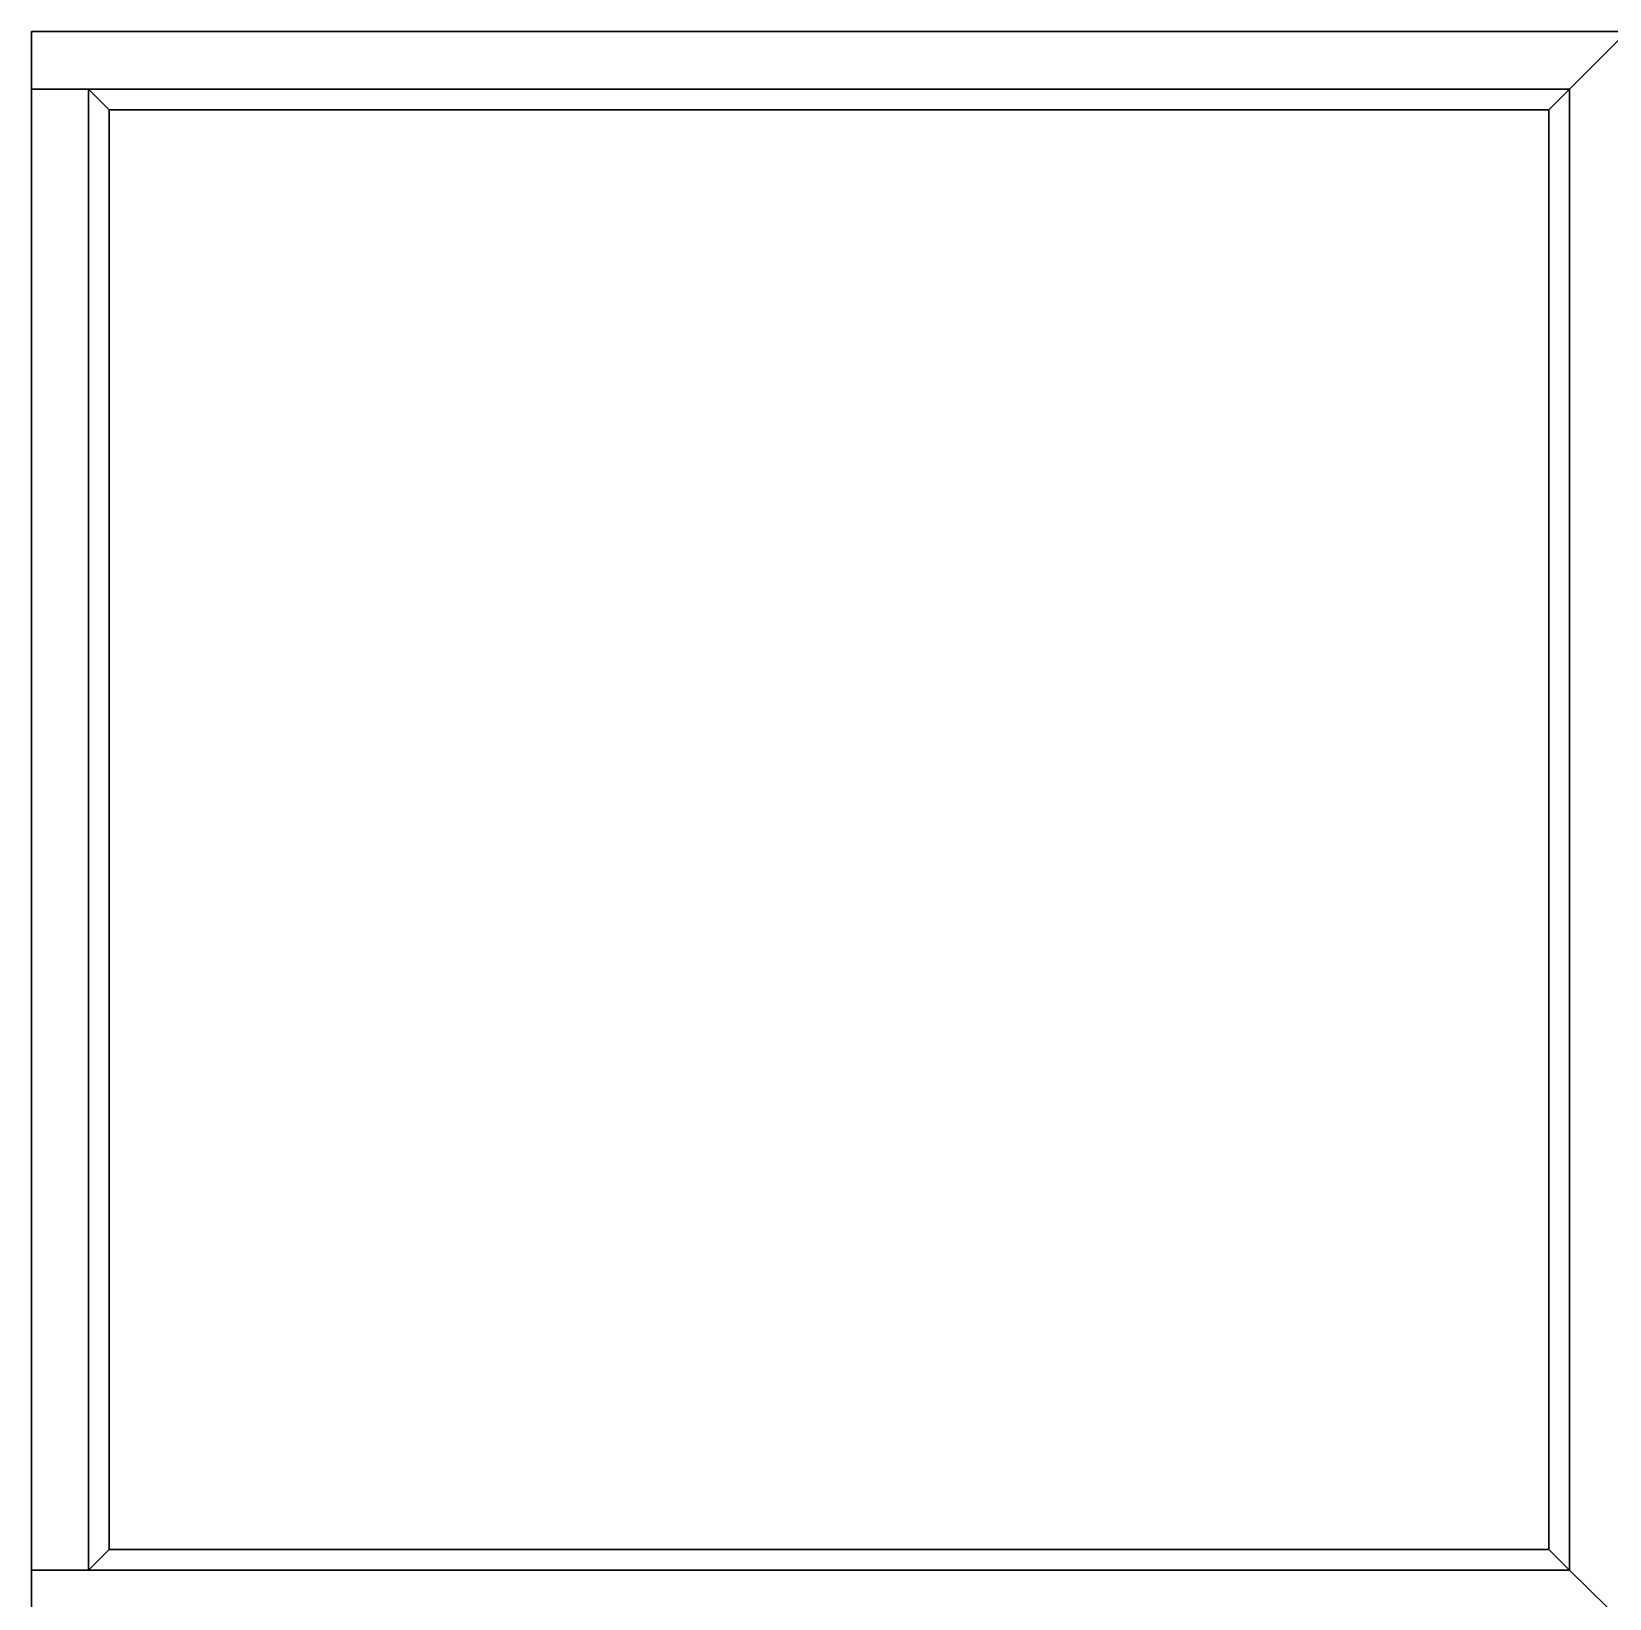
# Model space of a CAD drawing. Header units: millimetres. Extents: x -700 to 1800, y -1300 to 1200.
# Drawn here: x -700 to -8, y 512 to 1200 of the extents above; entities that cross this region are included whole.
import ezdxf

# ---------------------------------------------------------------- set-up
doc = ezdxf.new("R2010")
doc.units = ezdxf.units.MM
doc.layers.add('I-FURN-PNLS', color=7, linetype='Continuous', lineweight=30)

# ---------------------------------------------------------------- blocks, each defined once
blk = doc.blocks.new('FamilyGeomCombination_23827-_3D_')
at = {"layer": 'I-FURN-PNLS', "color": 33, "true_color": 0xbea17e}
mesh = blk.add_polyface(dxfattribs=at)
corners = [(0, 1200, 700), (-700, 1200, 700), (-700, 1174.72, 700), (-25.28, 1174.72, 700), (-25.28, 524.83, 700), (-700, 524.83, 700), (-700, 500, 700), (0, 500, 700)]
mesh.append_faces([[corners[k] for k in face] for face in [(3, 0, 1, 2)]], dxfattribs={"vtx0": -1, "color": 33})
mesh.append_faces([[corners[k] for k in face] for face in [(6, 7, 4, 5)]], dxfattribs={"vtx1": -1, "color": 33})
mesh.append_faces([[corners[k] for k in face] for face in [(7, 0, 3, 4)]], dxfattribs={"vtx1": -1, "vtx3": -1, "color": 33})
mesh = blk.add_polyface(dxfattribs=at)
corners = [(0, 1200), (0, 500), (-700, 500), (-700, 524.83), (-25.28, 524.83), (-25.28, 1174.72), (-700, 1174.72), (-700, 1200)]
mesh.append_faces([[corners[k] for k in face] for face in [(5, 0, 1, 4)]], dxfattribs={"vtx0": -1, "vtx2": -1, "color": 33})
mesh.append_faces([[corners[k] for k in face] for face in [(2, 3, 4, 1)]], dxfattribs={"vtx2": -1, "color": 33})
mesh.append_faces([[corners[k] for k in face] for face in [(5, 6, 7, 0)]], dxfattribs={"vtx3": -1, "color": 33})
mesh = blk.add_polyface(dxfattribs=at)
corners = [(-700, 1200, 700), (0, 1200, 700), (0, 1200), (-700, 1200)]
mesh.append_faces([[corners[k] for k in face] for face in [(0, 1, 2, 3)]], dxfattribs={"color": 33})
mesh = blk.add_polyface(dxfattribs=at)
corners = [(-700, 1174.72, 700), (-700, 1200, 700), (-700, 1200), (-700, 1174.72)]
mesh.append_faces([[corners[k] for k in face] for face in [(3, 0, 1, 2)]], dxfattribs={"color": 33})
mesh = blk.add_polyface(dxfattribs=at)
corners = [(-25.28, 1174.72, 700), (-700, 1174.72, 700), (-700, 1174.72), (-25.28, 1174.72)]
mesh.append_faces([[corners[k] for k in face] for face in [(0, 1, 2, 3)]], dxfattribs={"color": 33})
mesh = blk.add_polyface(dxfattribs=at)
corners = [(-25.28, 524.83, 700), (-25.28, 1174.72, 700), (-25.28, 1174.72), (-25.28, 524.83)]
mesh.append_faces([[corners[k] for k in face] for face in [(0, 1, 2, 3)]], dxfattribs={"color": 33})
mesh = blk.add_polyface(dxfattribs=at)
corners = [(-700, 500, 700), (-700, 524.83, 700), (-700, 524.83), (-700, 500)]
mesh.append_faces([[corners[k] for k in face] for face in [(0, 1, 2, 3)]], dxfattribs={"color": 33})
mesh = blk.add_polyface(dxfattribs=at)
corners = [(-700, 524.83, 700), (-25.28, 524.83, 700), (-25.28, 524.83), (-700, 524.83)]
mesh.append_faces([[corners[k] for k in face] for face in [(0, 1, 2, 3)]], dxfattribs={"color": 33})
blk = doc.blocks.new('FamilyGeomCombination_24983-_3D_')
at = {"layer": 'I-FURN-PNLS', "color": 7, "true_color": 0xf5f5f3}
mesh = blk.add_polyface(dxfattribs=at)
corners = [(-25.28, 1174.72, 300), (-25.28, 524.83, 300), (-675, 524.83, 300), (-675, 1174.72, 300)]
mesh.append_faces([[corners[k] for k in face] for face in [(1, 2, 3, 0)]], dxfattribs={"color": 7})
mesh = blk.add_polyface(dxfattribs=at)
corners = [(-25.28, 1174.72, 700), (-675, 1174.72, 700), (-675, 524.83, 700), (-25.28, 524.83, 700), (-666, 533.83, 700), (-666, 1165.72, 700), (-34.28, 1165.72, 700), (-34.28, 533.83, 700)]
mesh.append_faces([[corners[k] for k in face] for face in [(0, 6, 7, 3), (3, 7, 4, 2)]], dxfattribs={"vtx0": -1, "vtx2": -1, "color": 7})
mesh.append_faces([[corners[k] for k in face] for face in [(5, 6, 0, 1), (4, 5, 1, 2)]], dxfattribs={"vtx1": -1, "vtx3": -1, "color": 7})
mesh = blk.add_polyface(dxfattribs=at)
corners = [(-675, 1174.72, 700), (-25.28, 1174.72, 700), (-25.28, 1174.72, 300), (-675, 1174.72, 300)]
mesh.append_faces([[corners[k] for k in face] for face in [(3, 0, 1, 2)]], dxfattribs={"color": 7})
mesh = blk.add_polyface(dxfattribs=at)
corners = [(-675, 524.83, 700), (-675, 1174.72, 700), (-675, 1174.72, 300), (-675, 524.83, 300)]
mesh.append_faces([[corners[k] for k in face] for face in [(0, 1, 2, 3)]], dxfattribs={"color": 7})
mesh = blk.add_polyface(dxfattribs=at)
corners = [(-25.28, 1174.72, 700), (-25.28, 524.83, 700), (-25.28, 524.83, 300), (-25.28, 1174.72, 300)]
mesh.append_faces([[corners[k] for k in face] for face in [(0, 1, 2, 3)]], dxfattribs={"color": 7})
mesh = blk.add_polyface(dxfattribs=at)
corners = [(-666, 1165.72, 309), (-666, 533.83, 309), (-34.28, 533.83, 309), (-34.28, 1165.72, 309)]
mesh.append_faces([[corners[k] for k in face] for face in [(3, 0, 1, 2)]], dxfattribs={"color": 7})
mesh = blk.add_polyface(dxfattribs=at)
corners = [(-666, 1165.72, 700), (-666, 533.83, 700), (-666, 533.83, 309), (-666, 1165.72, 309)]
mesh.append_faces([[corners[k] for k in face] for face in [(0, 1, 2, 3)]], dxfattribs={"color": 7})
mesh = blk.add_polyface(dxfattribs=at)
corners = [(-34.28, 1165.72, 700), (-666, 1165.72, 700), (-666, 1165.72, 309), (-34.28, 1165.72, 309)]
mesh.append_faces([[corners[k] for k in face] for face in [(0, 1, 2, 3)]], dxfattribs={"color": 7})
mesh = blk.add_polyface(dxfattribs=at)
corners = [(-34.28, 533.83, 700), (-34.28, 1165.72, 700), (-34.28, 1165.72, 309), (-34.28, 533.83, 309)]
mesh.append_faces([[corners[k] for k in face] for face in [(0, 1, 2, 3)]], dxfattribs={"color": 7})
mesh = blk.add_polyface(dxfattribs=at)
corners = [(-666, 533.83, 700), (-34.28, 533.83, 700), (-34.28, 533.83, 309), (-666, 533.83, 309)]
mesh.append_faces([[corners[k] for k in face] for face in [(0, 1, 2, 3)]], dxfattribs={"color": 7})
mesh = blk.add_polyface(dxfattribs=at)
corners = [(-25.28, 524.83, 700), (-675, 524.83, 700), (-675, 524.83, 300), (-25.28, 524.83, 300)]
mesh.append_faces([[corners[k] for k in face] for face in [(3, 0, 1, 2)]], dxfattribs={"color": 7})

msp = doc.modelspace()

# ---------------------------------------------------------------- block references
at = {"layer": 'I-FURN-PNLS', "color": 33, "true_color": 0xbea17e}
msp.add_blockref('FamilyGeomCombination_23827-_3D_', (0, 0), dxfattribs=at)
at = {"layer": 'I-FURN-PNLS', "color": 7, "true_color": 0xf5f5f3}
msp.add_blockref('FamilyGeomCombination_24983-_3D_', (0, 0), dxfattribs=at)

# ---------------------------------------------------------------- meshes
at = {"layer": 'I-FURN-PNLS', "color": 33, "true_color": 0xbea17e}
mesh = msp.add_polyface(dxfattribs=at)
corners = [(-700, 1174.72, 700), (-700, 1174.72), (-700, 524.83), (-700, 524.83, 700)]
mesh.append_faces([[corners[k] for k in face] for face in [(3, 0, 1, 2)]], dxfattribs={"color": 33})
mesh = msp.add_polyface(dxfattribs=at)
corners = [(-700, 1174.72), (-700, 1174.72, 700), (-675, 1174.72, 700), (-675, 1174.72)]
mesh.append_faces([[corners[k] for k in face] for face in [(0, 1, 2, 3)]], dxfattribs={"color": 33})
mesh = msp.add_polyface(dxfattribs=at)
corners = [(-700, 524.83), (-700, 1174.72), (-675, 1174.72), (-675, 524.83)]
mesh.append_faces([[corners[k] for k in face] for face in [(0, 1, 2, 3)]], dxfattribs={"color": 33})
mesh = msp.add_polyface(dxfattribs=at)
corners = [(-700, 1174.72, 700), (-700, 524.83, 700), (-675, 524.83, 700), (-675, 1174.72, 700)]
mesh.append_faces([[corners[k] for k in face] for face in [(0, 1, 2, 3)]], dxfattribs={"color": 33})
mesh = msp.add_polyface(dxfattribs=at)
corners = [(-25.28, 1174.72, 25), (-675, 1174.72, 25), (-675, 524.83, 25), (-25.28, 524.83, 25)]
mesh.append_faces([[corners[k] for k in face] for face in [(3, 0, 1, 2)]], dxfattribs={"color": 33})
mesh = msp.add_polyface(dxfattribs=at)
corners = [(-25.28, 1174.72), (-25.28, 524.83), (-675, 524.83), (-675, 1174.72)]
mesh.append_faces([[corners[k] for k in face] for face in [(2, 3, 0, 1)]], dxfattribs={"color": 33})
mesh = msp.add_polyface(dxfattribs=at)
corners = [(-675, 1174.72, 25), (-25.28, 1174.72, 25), (-25.28, 1174.72), (-675, 1174.72)]
mesh.append_faces([[corners[k] for k in face] for face in [(3, 0, 1, 2)]], dxfattribs={"color": 33})
mesh = msp.add_polyface(dxfattribs=at)
corners = [(-675, 524.83, 25), (-675, 1174.72, 25), (-675, 1174.72), (-675, 524.83)]
mesh.append_faces([[corners[k] for k in face] for face in [(0, 1, 2, 3)]], dxfattribs={"color": 33})
mesh = msp.add_polyface(dxfattribs=at)
corners = [(-675, 1174.72, 700), (-675, 524.83, 700), (-675, 524.83), (-675, 1174.72)]
mesh.append_faces([[corners[k] for k in face] for face in [(2, 3, 0, 1)]], dxfattribs={"color": 33})
mesh = msp.add_polyface(dxfattribs=at)
corners = [(-25.28, 1174.72, 25), (-25.28, 524.83, 25), (-25.28, 524.83), (-25.28, 1174.72)]
mesh.append_faces([[corners[k] for k in face] for face in [(0, 1, 2, 3)]], dxfattribs={"color": 33})
mesh = msp.add_polyface(dxfattribs=at)
corners = [(-700, 524.83, 700), (-700, 524.83), (-675, 524.83), (-675, 524.83, 700)]
mesh.append_faces([[corners[k] for k in face] for face in [(0, 1, 2, 3)]], dxfattribs={"color": 33})
mesh = msp.add_polyface(dxfattribs=at)
corners = [(-25.28, 524.83, 25), (-675, 524.83, 25), (-675, 524.83), (-25.28, 524.83)]
mesh.append_faces([[corners[k] for k in face] for face in [(3, 0, 1, 2)]], dxfattribs={"color": 33})

doc.saveas('drawing.dxf')
